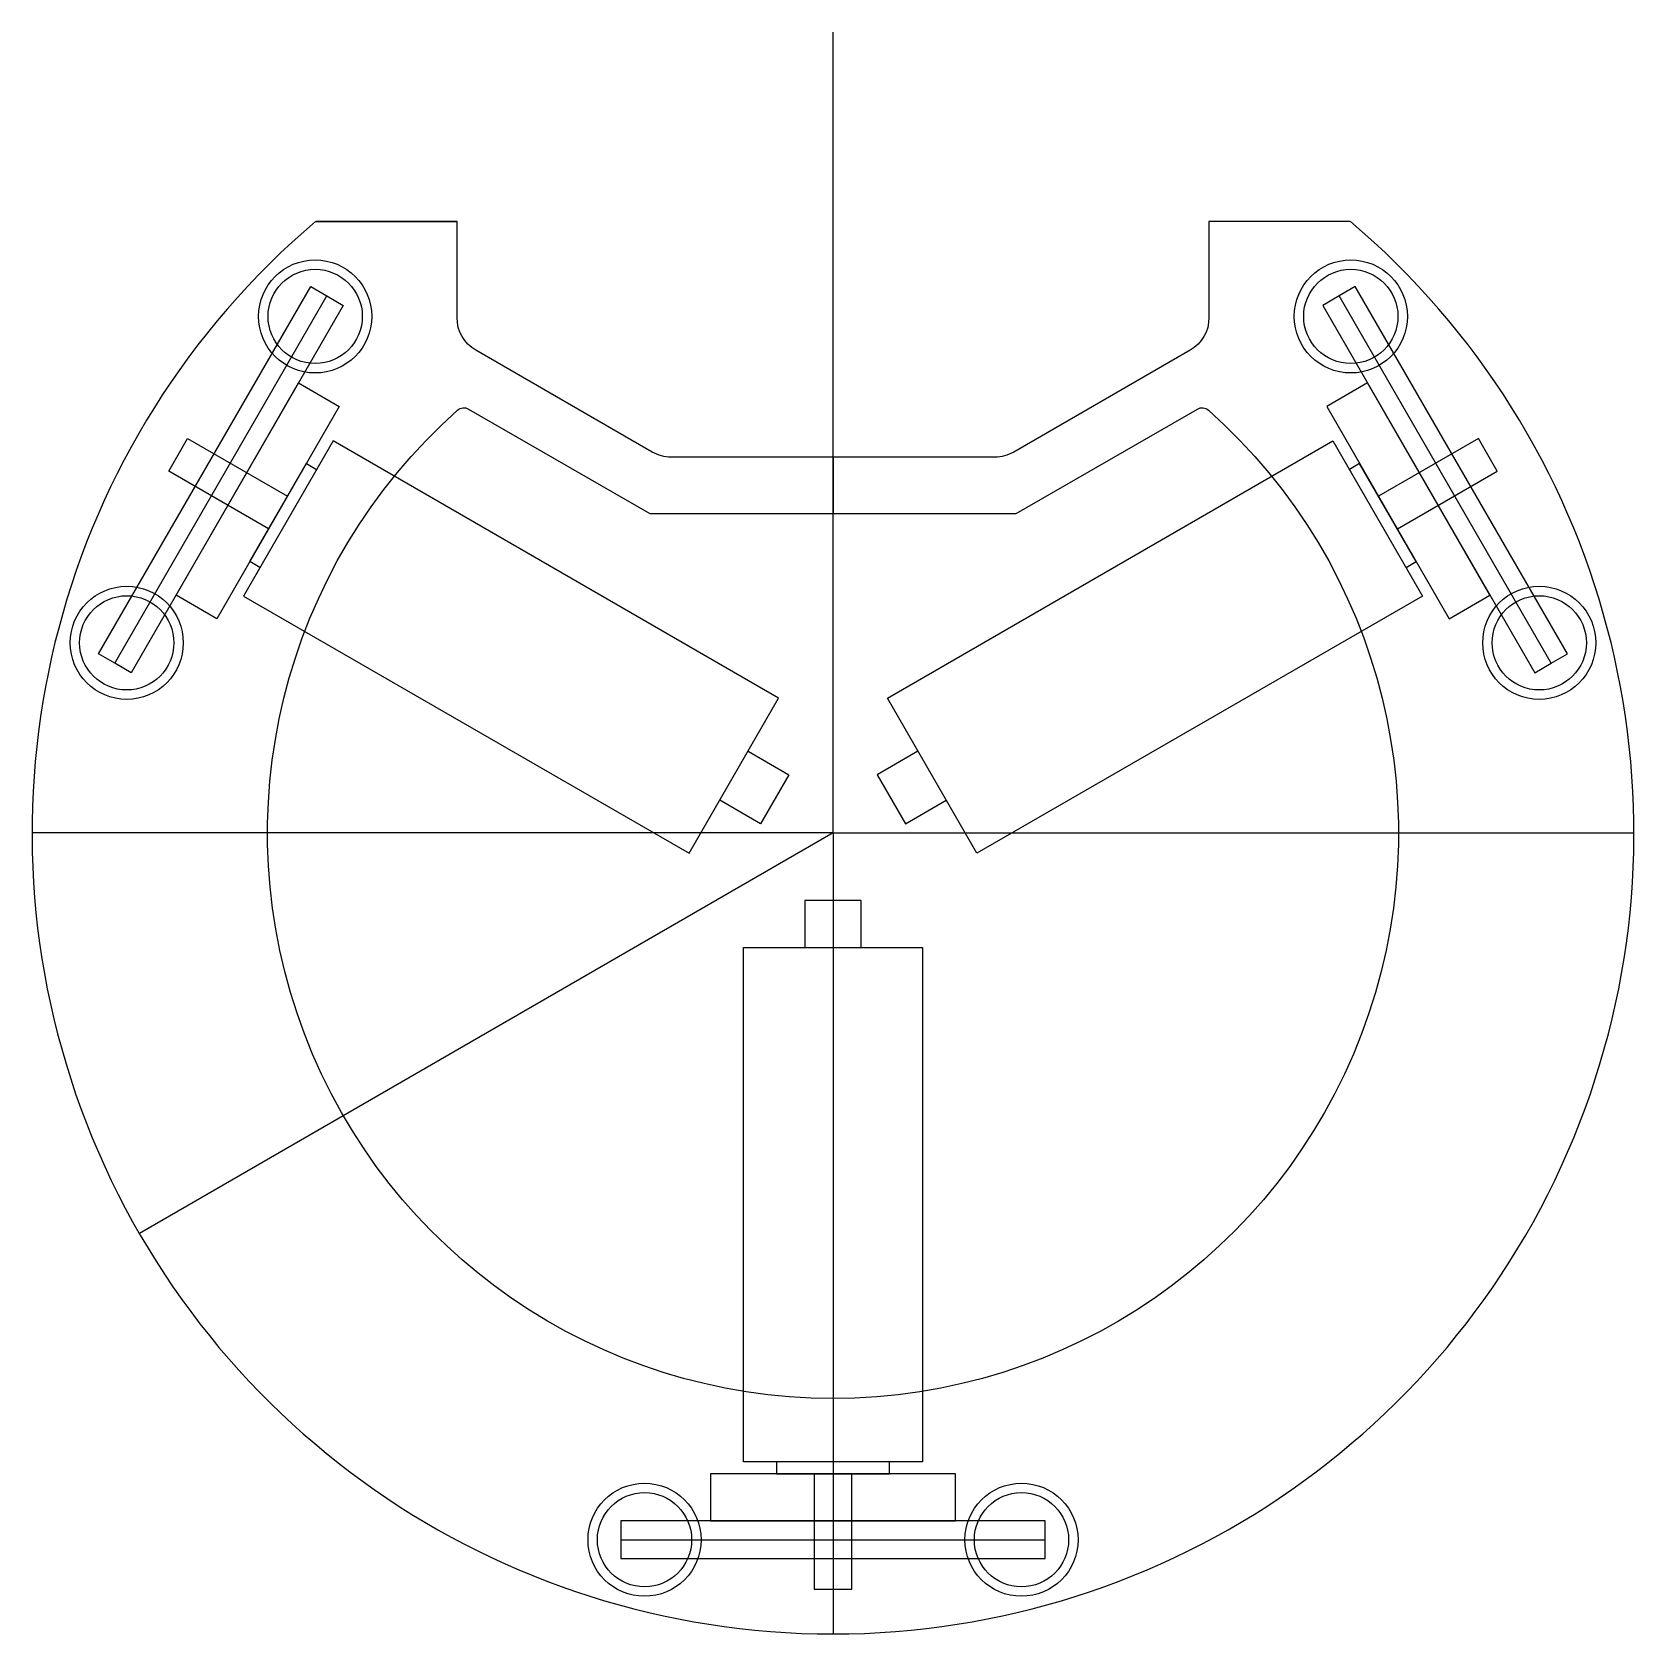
# Model space of a CAD drawing. Header units: inches. Extents: x 0 to 170, y 0 to 170.
import ezdxf

# ---------------------------------------------------------------- set-up
doc = ezdxf.new("R2010")
doc.units = ezdxf.units.IN
doc.header["$MEASUREMENT"] = 0
doc.layers.add('omni wheel', color=4, linetype='Continuous')
doc.layers.add('モーター', color=1, linetype='Continuous')

msp = doc.modelspace()

# ---------------------------------------------------------------- linework, layer by layer
for p, q in [((85, 85), (85, 170)), ((85, 124.89), (85, 118.89)), ((85, 85), (0, 85)), ((85, 85), (11.39, 42.5)), ((85, 85), (85, 0)), ((85, 85), (170, 85))]:
    msp.add_line(p, q)
msp.add_lwpolyline([(139.9, 149.89), (124.9, 149.89), (124.9, 139.7, -0.267949), (122.9, 136.23), (104.18, 125.42, -0.131652), (102.18, 124.89), (67.82, 124.89, -0.131652), (65.82, 125.42), (47.1, 136.23, -0.267949), (45.1, 139.7), (45.1, 149.89), (30.1, 149.89), (45.1, 149.89)], format="xyb")
at = {"color": 3}
msp.add_lwpolyline([(46.33, 129.99), (65.55, 118.89), (85, 118.89), (104.45, 118.89), (123.67, 129.99, -0.322994), (124.84, 129.87, -2.632475), (45.16, 129.87, -0.322994)], format="xyb", close=True, dxfattribs=at)
msp.add_arc((85, 85), 85, 130.2352, 49.7648)
at = {"layer": 'omni wheel'}
for p, q in [((8.8, 103.01), (31.3, 141.99)), ((161.2, 103.01), (138.7, 141.99)), ((62.5, 10), (107.5, 10))]:
    msp.add_line(p, q, dxfattribs=at)
for points in [[(8.8, 103.01), (7.07, 104.01), (29.57, 142.99), (31.3, 141.99), (33.03, 140.99), (10.53, 102.01)], [(161.2, 103.01), (162.93, 104.01), (140.43, 142.99), (138.7, 141.99), (136.97, 140.99), (159.47, 102.01)], [(32.61, 130.26), (19.61, 107.74), (15.28, 110.24), (28.28, 132.76)], [(137.39, 130.26), (150.39, 107.74), (154.72, 110.24), (141.72, 132.76)], [(98, 17), (72, 17), (72, 12), (98, 12)], [(62.5, 10), (62.5, 8), (107.5, 8), (107.5, 10), (107.5, 12), (62.5, 12)]]:
    msp.add_lwpolyline(points, close=True, dxfattribs=at)
for centre, radius in [((30.05, 139.82), 6), ((30.05, 139.82), 5), ((139.95, 139.82), 6), ((139.95, 139.82), 5), ((10.05, 105.18), 6), ((159.95, 105.18), 6), ((10.05, 105.18), 5), ((159.95, 105.18), 5), ((65, 10), 6), ((105, 10), 6), ((65, 10), 5), ((105, 10), 5)]:
    msp.add_circle(centre, radius, dxfattribs=at)
at = {"layer": 'モーター'}
for points in [[(25.11, 117.27), (14.5, 123.39), (15.5, 125.12), (16.5, 126.86), (27.11, 120.73)], [(144.89, 117.27), (155.5, 123.39), (154.5, 125.12), (153.5, 126.86), (142.89, 120.73)], [(24.19, 113.18), (23.11, 113.8), (26.11, 119), (29.11, 124.2), (30.19, 123.57)], [(145.81, 113.18), (146.89, 113.8), (143.89, 119), (140.89, 124.2), (139.81, 123.57)], [(75.98, 93.67), (80.31, 91.17), (77.31, 85.98), (72.98, 88.48)], [(94.02, 93.67), (89.69, 91.17), (92.69, 85.98), (97.02, 88.48)], [(88, 72.85), (88, 77.85), (82, 77.85), (82, 72.85)], [(79, 18.25), (79, 17), (85, 17), (91, 17), (91, 18.25)], [(83, 17), (83, 4.75), (85, 4.75), (87, 4.75), (87, 17)]]:
    msp.add_lwpolyline(points, dxfattribs=at)
for points in [[(69.73, 82.85), (79.23, 99.3), (31.94, 126.6), (22.44, 110.15)], [(100.27, 82.85), (90.77, 99.3), (138.06, 126.6), (147.56, 110.15)], [(75.5, 72.85), (94.5, 72.85), (94.5, 18.25), (75.5, 18.25)]]:
    msp.add_lwpolyline(points, close=True, dxfattribs=at)

doc.saveas('drawing.dxf')
